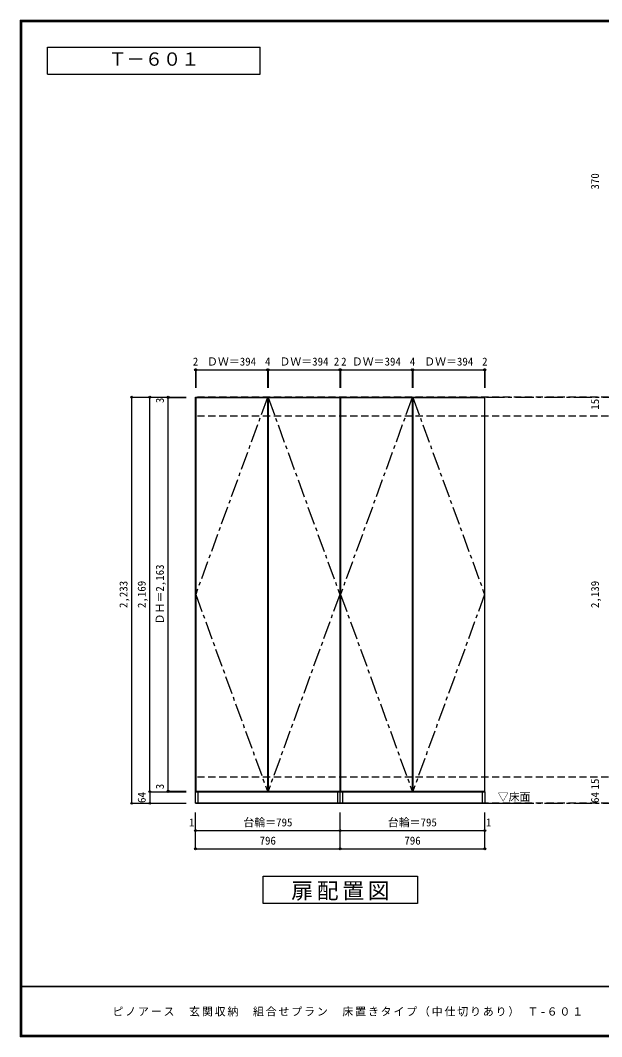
# Model space of a CAD drawing. Units: millimetres at full size, sheet at 1:20. Extents: x -3893 to 3907, y -2871 to 2783.
# Drawn here: x -3893 to -698, y -2803 to 2783 of the extents above; entities that cross this region are included whole.
import ezdxf
from ezdxf.enums import TextEntityAlignment as Align

# ---------------------------------------------------------------- set-up
doc = ezdxf.new("R2010")
doc.units = ezdxf.units.MM
doc.header["$LTSCALE"] = 20
doc.header["$PDMODE"] = 32
doc.header["$PDSIZE"] = 10
doc.linetypes.add('CHAIN1', pattern=[8, 5, -1, 1, -1])
doc.linetypes.add('DASHED2', pattern=[3, 2, -1])
for name, color, linetype in [('0-1_本体', 2, 'Continuous'), ('0-2_扉', 3, 'Continuous'), ('0-3_扉仕上', 7, 'CHAIN1'), ('0-A_文字', 7, 'Continuous'), ('0-B_寸法', 4, 'Continuous'), ('F-1_枠', 6, 'Continuous'), ('F-A_文字', 7, 'Continuous')]:
    doc.layers.add(name, color=color, linetype=linetype)
doc.styles.add('ＭＳ ゴシック', font='')
doc.styles.get('ＭＳ ゴシック').set_extended_font_data('MS Gothic')

msp = doc.modelspace()

# ---------------------------------------------------------------- linework, layer by layer
at = {"layer": '0-1_本体', "color": 7}
for p, q in [((-2135.2, -1456.67), (-2135.2, 712.33)), ((-2135.2, 712.33), (-1339.2, 712.33)), ((-1339.2, -1456.67), (-1339.2, 712.33)), ((-2135.2, -1456.67), (-2931.2, -1456.67)), ((-1339.2, -1456.67), (-2135.2, -1456.67))]:
    msp.add_line(p, q, dxfattribs=at)
msp.add_lwpolyline([(-2931.2, -1456.67), (-2931.2, 712.33), (-2135.2, 712.33)], dxfattribs=at)
at = {"layer": '0-2_扉'}
for p, q in [((-2929.2, 709.33), (-2929.2, -1453.67)), ((-2929.2, 709.33), (-2535.2, 709.33)), ((-2535.2, 709.33), (-2535.2, -1453.67)), ((-2531.2, 709.33), (-2531.2, -1453.67)), ((-2531.2, 709.33), (-2137.2, 709.33)), ((-2137.2, 709.33), (-2137.2, -1453.67)), ((-2133.2, 709.33), (-2133.2, -1453.67)), ((-2133.2, 709.33), (-1739.2, 709.33)), ((-1739.2, 709.33), (-1739.2, -1453.67)), ((-1735.2, 709.33), (-1735.2, -1453.67)), ((-1735.2, 709.33), (-1341.2, 709.33)), ((-1341.2, 709.33), (-1341.2, -1453.67)), ((-2929.2, -1453.67), (-2535.2, -1453.67)), ((-2531.2, -1453.67), (-2137.2, -1453.67)), ((-2133.2, -1453.67), (-1739.2, -1453.67)), ((-1735.2, -1453.67), (-1341.2, -1453.67))]:
    msp.add_line(p, q, dxfattribs=at)
at = {"layer": '0-3_扉仕上', "linetype": 'Continuous'}
msp.add_line((-2931.2, -1520.67), (-1089.2, -1520.67), dxfattribs=at)
at = {"layer": '0-3_扉仕上'}
for points in [[(-2535.2, 709.33), (-2929.2, -372.17), (-2535.2, -1453.67)], [(-2531.2, 709.33), (-2137.2, -372.17), (-2531.2, -1453.67)], [(-1739.2, 709.33), (-2133.2, -372.17), (-1739.2, -1453.67)], [(-1735.2, 709.33), (-1341.2, -372.17), (-1735.2, -1453.67)]]:
    msp.add_lwpolyline(points, dxfattribs=at)
at = {"layer": '0-A_文字', "linetype": 'CHAIN1'}
for p, q in [((-2931.2, 712.33), (2519.8, 712.33)), ((-2931.2, -1520.67), (2519.8, -1520.67))]:
    msp.add_line(p, q, dxfattribs=at)
at = {"layer": '0-A_文字'}
for p, q in [((-2559.21, -2070.67), (-2559.21, -1920.67)), ((-2559.21, -1920.67), (-1709.21, -1920.67)), ((-1709.21, -1920.67), (-1709.21, -2070.67)), ((-1709.21, -2070.67), (-2559.21, -2070.67))]:
    msp.add_line(p, q, dxfattribs=at)
for points in [[(-3743.33, 2486.67), (-3743.33, 2636.67), (-2574.63, 2636.67)], [(-3743.33, 2486.67), (-2574.63, 2486.67), (-2574.63, 2636.67)]]:
    msp.add_lwpolyline(points, dxfattribs=at)
at = {"layer": '0-B_寸法'}
for p, q in [((-2931.2, 862.33), (-2931.2, 762.33)), ((-2931.2, 862.33), (-2929.2, 862.33)), ((-2929.2, 862.33), (-2535.2, 862.33)), ((-2929.2, 862.33), (-2929.2, 762.33)), ((-2535.2, 862.33), (-2531.2, 862.33)), ((-2535.2, 862.33), (-2535.2, 762.33)), ((-2531.2, 862.33), (-2137.2, 862.33)), ((-2531.2, 862.33), (-2531.2, 762.33)), ((-2137.2, 862.33), (-2135.2, 862.33)), ((-2137.2, 862.33), (-2137.2, 762.33)), ((-2135.2, 862.33), (-2135.2, 762.33)), ((-2135.2, 862.33), (-2133.2, 862.33)), ((-2133.2, 862.33), (-1739.2, 862.33)), ((-2133.2, 862.33), (-2133.2, 762.33)), ((-1739.2, 862.33), (-1735.2, 862.33)), ((-1739.2, 862.33), (-1739.2, 762.33)), ((-1735.2, 862.33), (-1341.2, 862.33)), ((-1735.2, 862.33), (-1735.2, 762.33)), ((-1341.2, 862.33), (-1339.2, 862.33)), ((-1341.2, 862.33), (-1341.2, 762.33)), ((-1339.2, 862.33), (-1339.2, 762.33)), ((-3281.2, 712.33), (-3181.2, 712.33)), ((-3281.2, -1520.67), (-3281.2, 712.33)), ((-3181.2, 712.33), (-2981.2, 712.33)), ((-3181.2, -1456.67), (-3181.2, 712.33)), ((-3081.2, 709.33), (-3081.2, 712.33)), ((-3081.2, 709.33), (-2981.2, 709.33)), ((-3081.2, -1453.67), (-3081.2, 709.33)), ((-3181.2, -1456.67), (-2981.2, -1456.67)), ((-3181.2, -1456.67), (-2981.2, -1456.67)), ((-3181.2, -1456.67), (-3181.2, -1520.67)), ((-3081.2, -1453.67), (-2981.2, -1453.67)), ((-3081.2, -1456.67), (-3081.2, -1453.67)), ((-3281.2, -1520.67), (-3181.2, -1520.67)), ((-3181.2, -1520.67), (-2981.2, -1520.67)), ((-2931.2, -1670.67), (-2931.2, -1570.67)), ((-2930.2, -1670.67), (-2930.2, -1570.67)), ((-2135.2, -1670.67), (-2135.2, -1570.67)), ((-1340.2, -1670.67), (-1340.2, -1570.67)), ((-1339.2, -1670.67), (-1339.2, -1570.67)), ((-2931.2, -1770.67), (-2931.2, -1670.67)), ((-2931.2, -1670.67), (-2930.2, -1670.67)), ((-2930.2, -1670.67), (-2135.2, -1670.67)), ((-2135.2, -1770.67), (-2135.2, -1670.67)), ((-2135.2, -1670.67), (-1340.2, -1670.67)), ((-1340.2, -1670.67), (-1339.2, -1670.67)), ((-1339.2, -1770.67), (-1339.2, -1670.67)), ((-2931.2, -1770.67), (-2135.2, -1770.67)), ((-2135.2, -1770.67), (-1339.2, -1770.67))]:
    msp.add_line(p, q, dxfattribs=at)
at = {"layer": '0-B_寸法', "linetype": 'DASHED2'}
for p, q in [((2519.8, 712.33), (-2931.2, 712.33)), ((2519.8, 607.33), (-2931.2, 607.33)), ((2519.8, -1377.67), (-2931.2, -1377.67)), ((2519.8, -1520.67), (-2931.2, -1520.67))]:
    msp.add_line(p, q, dxfattribs=at)
at = {"layer": '0-B_寸法', "color": 7}
for p, q in [((-2930.2, -1520.67), (-2930.2, -1456.67)), ((-2930.2, -1456.67), (-2135.2, -1456.67)), ((-2915.2, -1520.67), (-2915.2, -1456.67)), ((-2150.2, -1456.67), (-2150.2, -1520.67)), ((-2135.2, -1520.67), (-2135.2, -1456.67)), ((-2135.2, -1456.67), (-1340.2, -1456.67)), ((-2120.2, -1520.67), (-2120.2, -1456.67)), ((-1355.2, -1456.67), (-1355.2, -1520.67)), ((-1340.2, -1456.67), (-1340.2, -1520.67)), ((-2135.2, -1520.67), (-2930.2, -1520.67)), ((-1340.2, -1520.67), (-2135.2, -1520.67))]:
    msp.add_line(p, q, dxfattribs=at)
for p in [(-2931.2, 862.33), (-2929.2, 862.33), (-2535.2, 862.33), (-2531.2, 862.33), (-2137.2, 862.33), (-2135.2, 862.33), (-2133.2, 862.33), (-1739.2, 862.33), (-1735.2, 862.33), (-1341.2, 862.33), (-1339.2, 862.33), (-3281.2, 712.33), (-3181.2, 712.33), (-3081.2, 712.33), (-3081.2, 709.33), (-3181.2, -1456.67), (-3181.2, -1456.67), (-3081.2, -1453.67), (-3081.2, -1456.67), (-3281.2, -1520.67), (-3181.2, -1520.67), (-2931.2, -1670.67), (-2930.2, -1670.67), (-2135.2, -1670.67), (-1340.2, -1670.67), (-1339.2, -1670.67), (-2931.2, -1770.67), (-2135.2, -1770.67), (-1339.2, -1770.67)]:
    msp.add_point(p, dxfattribs=at)
at = {"layer": 'F-1_枠'}
for p, q in [((-3893.39, 2783.33), (-3893.39, -2803.33)), ((-3893.39, 2783.33), (3906.61, 2783.33)), ((-3893.39, 2780), (3906.61, 2780)), ((-3893.39, 2776.67), (3906.61, 2776.67)), ((-3890.05, 2783.33), (-3890.05, -2803.33)), ((-3886.72, 2783.33), (-3886.72, -2803.33)), ((3906.61, -2526.67), (-3893.39, -2526.67)), ((3906.61, -2530), (-3893.39, -2530)), ((3906.61, -2796.67), (-3893.39, -2796.67)), ((3906.61, -2800), (-3893.39, -2800)), ((3906.61, -2803.33), (-3893.39, -2803.33))]:
    msp.add_line(p, q, dxfattribs=at)

# ---------------------------------------------------------------- texts
at = {"layer": '0-A_文字', "style": 'ＭＳ ゴシック'}
for s, height, p in [('Ｔ－６０１', 73.31, (-3408.98, 2511.67)), ('▽床面', 43.99, (-1269.2, -1520.67))]:
    msp.add_text(s, height=height, dxfattribs=at).set_placement(p, align=Align.BOTTOM_LEFT)
at = {"layer": '0-A_文字', "insert": (-2404.21, -2055.67), "char_height": 87.98, "attachment_point": 7, "style": 'ＭＳ ゴシック'}
msp.add_mtext('\\T1.17;扉配置図', dxfattribs=at)
at = {"layer": '0-B_寸法', "color": 7, "style": 'ＭＳ ゴシック'}
for s, p in [('370', (-699.2, 1853.06)), ('3', (-3091.2, 679.01)), ('15', (-699.2, 643.11)), ('ＤＨ＝2,163', (-3091.2, -537.17)), ('2,233', (-3291.2, -447.17)), ('2,169', (-3191.2, -447.17)), ('2,139', (-699.2, -447.17)), ('15', (-699.2, -1444.62)), ('3', (-3091.2, -1443.09)), ('64', (-3191.2, -1518.67)), ('64', (-699.2, -1518.67))]:
    msp.add_text(s, height=43.99, rotation=90, dxfattribs=at).set_placement(p, align=Align.BOTTOM_LEFT)
for s, p in [('2', (-2945.2, 872.33)), ('ＤＷ＝394', (-2867.2, 872.33)), ('4', (-2548.2, 872.33)), ('ＤＷ＝394', (-2469.2, 872.33)), ('2', (-2170.2, 872.33)), ('2', (-2130.2, 872.33)), ('ＤＷ＝394', (-2071.2, 872.33)), ('4', (-1752.2, 872.33)), ('ＤＷ＝394', (-1673.2, 872.33)), ('2', (-1355.2, 872.33)), ('1', (-2966.2, -1660.67)), ('台輪＝795', (-2667.2, -1660.67)), ('台輪＝795', (-1873.2, -1660.67)), ('1', (-1334.2, -1660.67)), ('796', (-2578.2, -1760.67)), ('796', (-1782.2, -1760.67))]:
    msp.add_text(s, height=43.99, dxfattribs=at).set_placement(p, align=Align.BOTTOM_LEFT)
at = {"layer": 'F-A_文字', "insert": (-3386.72, -2693.33), "char_height": 43.99, "attachment_point": 7, "style": 'ＭＳ ゴシック'}
msp.add_mtext('\\T1.17;ピノアース\u3000玄関収納\u3000組合せプラン\u3000床置きタイプ（中仕切りあり）\\~Ｔ-６０１', dxfattribs=at)

doc.saveas('drawing.dxf')
